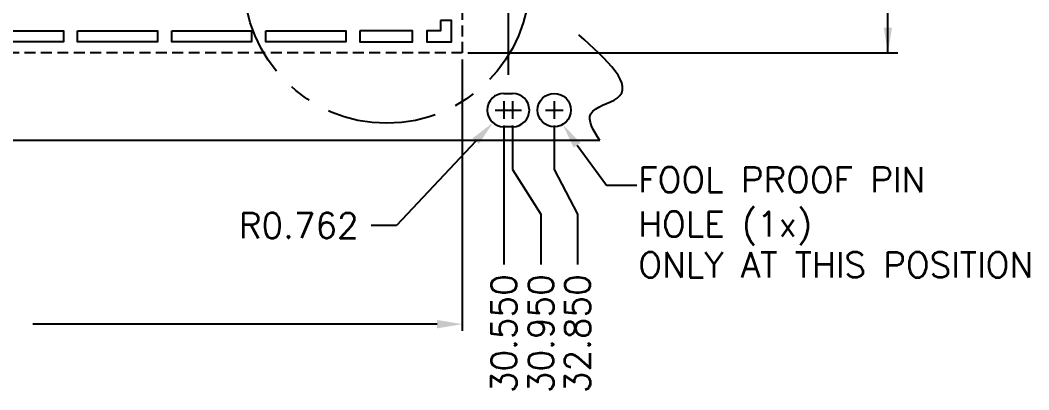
# Model space of a CAD drawing. Extents: x 580 to 695, y -153 to -2.
# Drawn here: x 644.95 to 691.03, y -92.67 to -75.81 of the extents above; entities that cross this region are included whole.
import ezdxf

# ---------------------------------------------------------------- set-up
doc = ezdxf.new("R2010")
doc.units = 0
doc.header["$LTSCALE"] = 5
doc.header["$MEASUREMENT"] = 0
doc.linetypes.add('CENTER', pattern=[2, 1.25, -0.25, 0.25, -0.25])
doc.linetypes.add('HIDDEN', pattern=[0.375, 0.25, -0.125])
doc.layers.add('1', color=7, linetype='CONTINUOUS')
doc.layers.add('1D', color=4, linetype='CONTINUOUS')
doc.styles.add('SIMPLEX', font='SIMPLEX')

msp = doc.modelspace()

# ---------------------------------------------------------------- linework, layer by layer
at = {"layer": '1'}
for p, q in [((667.052, -79.148), (667.452, -79.148)), ((667.452, -80.672), (667.052, -80.672)), ((671.431, -81.295), (601.652, -81.295))]:
    msp.add_line(p, q, dxfattribs=at)
at = {"layer": '1', "ltscale": 10}
for points in [[(664.152, -75.82), (664.152, -76.295), (663.527, -76.295), (663.527, -76.795), (664.652, -76.795), (664.652, -75.82)], [(643.277, -76.295), (646.927, -76.295), (646.927, -76.795), (643.277, -76.795)], [(647.577, -76.295), (651.227, -76.295), (651.227, -76.795), (647.577, -76.795)], [(651.877, -76.295), (655.527, -76.295), (655.527, -76.795), (651.877, -76.795)], [(656.177, -76.295), (659.827, -76.295), (659.827, -76.795), (656.177, -76.795)], [(660.477, -76.295), (660.477, -76.795), (662.877, -76.795), (662.877, -76.295)]]:
    msp.add_lwpolyline(points, close=True, dxfattribs=at)
at = {"layer": '1'}
msp.add_circle((669.352, -79.91), 0.762, dxfattribs=at)
for centre, start, end in [((667.052, -79.91), 90, 270), ((667.452, -79.91), 270, 90)]:
    msp.add_arc(centre, 0.762, start, end, dxfattribs=at)
at = {"layer": '1D'}
for p, q in [((667.252, -8.295), (667.252, -78.295)), ((684.595, -77.295), (684.595, -56.509)), ((665.402, -77.295), (685.045, -77.295)), ((665.152, -77.595), (665.152, -89.977)), ((667.052, -80.612), (667.052, -86.96)), ((667.452, -80.612), (667.452, -82.612)), ((669.352, -80.612), (669.352, -82.612)), ((665.764, -81.322), (662.143, -85.172)), ((667.452, -82.612), (668.744, -84.66)), ((669.352, -82.612), (670.414, -84.66)), ((668.744, -84.66), (668.744, -86.96)), ((670.414, -84.66), (670.414, -86.96)), ((662.143, -85.172), (660.993, -85.172)), ((664.002, -89.677), (645.537, -89.677))]:
    msp.add_line(p, q, dxfattribs=at)
at = {"layer": '1D', "linetype": 'CENTER'}
for p, q in [((667.052, -79.508), (667.052, -80.312)), ((667.452, -79.508), (667.452, -80.312)), ((669.352, -79.508), (669.352, -80.312)), ((666.65, -79.91), (667.454, -79.91)), ((667.05, -79.91), (667.854, -79.91)), ((668.95, -79.91), (669.754, -79.91))]:
    msp.add_line(p, q, dxfattribs=at)
at = {"layer": '1D', "color": 4, "linetype": 'HIDDEN', "ltscale": 0.4}
msp.add_lwpolyline([(665.152, -15.295), (665.152, -77.295), (607.852, -77.295), (607.852, -15.295)], close=True, dxfattribs=at)
at = {"layer": '1D'}
msp.add_lwpolyline([(670.394, -81.512), (671.743, -83.328), (673.13, -83.328)], dxfattribs=at)
at = {"layer": '1D', "color": 2, "linetype": 'CENTER', "ltscale": 0.8}
msp.add_circle((661.701, -73.985, 0.029), 6.527, dxfattribs=at)
at = {"layer": '1D'}
msp.add_open_spline([(671.431, -81.295), (671.147, -80.836, 0.012), (670.553, -79.879, 0.037), (673.571, -79.261, 0.023), (671.757, -77.626, 0.027), (670.474, -76.469, 0.029)], degree=3, knots=[0, 0, 0, 0, 1.286816, 2.684855, 6.069354, 6.069354, 6.069354, 6.069354], dxfattribs=at)
for points in [[(684.403, -76.145), (684.787, -76.145), (684.595, -77.295)], [(665.625, -81.191), (666.552, -80.485), (665.904, -81.454)], [(670.236, -81.621), (669.742, -80.564), (670.552, -81.403)], [(664.002, -89.485), (664.002, -89.868), (665.152, -89.677)]]:
    msp.add_solid(points, dxfattribs=at)

# ---------------------------------------------------------------- texts
at = {"layer": '1D', "style": 'SIMPLEX'}
for s, p in [('FOOL PROOF PIN', (673.193, -83.656)), ('HOLE (1x)', (673.193, -85.682)), ('R0.762', (654.943, -85.747)), ('ONLY AT THIS POSITION', (673.193, -87.542))]:
    msp.add_text(s, height=1.15, dxfattribs=at).set_placement(p)
at = {"layer": '1D', "char_height": 1.15, "attachment_point": 5, "rotation": 90, "style": 'SIMPLEX'}
for s, insert in [('30.550', (667.052, -90.108)), ('30.950', (668.744, -90.108)), ('32.850', (670.414, -90.108))]:
    msp.add_mtext(s, dxfattribs=dict(at, insert=insert))

doc.saveas('drawing.dxf')
